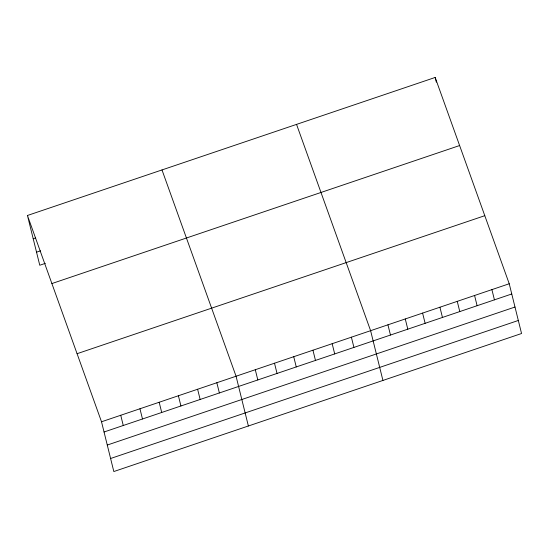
<?xml version="1.0" encoding="UTF-8"?>
<svg xmlns="http://www.w3.org/2000/svg" width="549" height="549" viewBox="0 0 549 549"><rect width="100%" height="100%" fill="white"/><g stroke="black" fill="none" stroke-linecap="round" stroke-linejoin="round"><path stroke-width="0.82" d="M27.45 215.483L435.172 77.457L509.232 283.758L521.55 333.518L113.828 471.543L101.517 421.776L27.45 215.483L39.768 265.242L45.368 263.342M33.208 238.753L35.61 237.937M36.536 252.197L40.544 250.838M51.894 283.558L459.609 145.54M77.073 353.7L484.794 215.682M101.517 421.776L509.232 283.758M104.042 432.001L511.764 293.983M107.275 445.054L514.996 307.028M110.603 458.497L518.318 320.472M296.542 124.383L370.609 330.683L382.928 380.45M161.996 169.936L236.063 376.23L248.374 425.997M491.904 289.625L494.436 299.85M435.172 77.457L436.338 82.178M474.576 295.492L477.108 305.718M457.248 301.353L459.781 311.578M439.921 307.22L442.453 317.446M422.593 313.088L425.125 323.313M405.265 318.955L407.797 329.18M387.937 324.823L390.469 335.048M351.387 337.189L353.92 347.414M332.166 343.701L334.698 353.927M312.944 350.207L315.476 360.432M293.729 356.713L296.254 366.938M274.507 363.218L277.032 373.444M255.285 369.724L257.817 379.949M216.841 382.742L219.374 392.967M197.619 389.248L200.152 399.473M178.398 395.754L180.93 405.979M159.176 402.259L161.708 412.484M139.954 408.765L142.486 418.99M120.739 415.27L123.264 425.496"/></g></svg>
